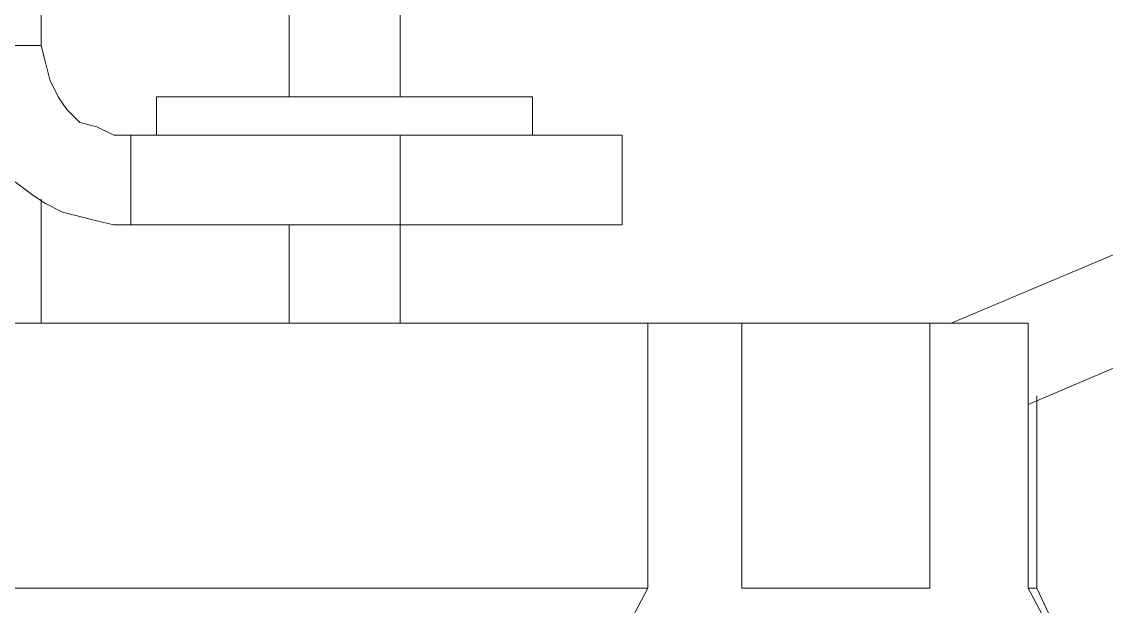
# Model space of a CAD drawing. Header units: millimetres. Extents: x 1341 to 37388, y -13954 to 1849.
# Drawn here: x 29642.7 to 29723, y 286.8 to 330.1 of the extents above; entities that cross this region are included whole.
import ezdxf

# ---------------------------------------------------------------- set-up
doc = ezdxf.new("R2010")
doc.units = ezdxf.units.MM
doc.layers.add('COMPONENTE', color=3, linetype='Continuous')

# ---------------------------------------------------------------- blocks, each defined once
blk = doc.blocks.new('TRANFORMADOR_IP00_TRAEL_VISTA_FRONT')
at = {"layer": 'COMPONENTE', "linetype": 'Continuous', "lineweight": 0}
for points in [[(5219.95, 3453.333), (5219.95, 3559.613)], [(5246.52, 3449.537), (5246.52, 3471.046)], [(5238.296, 3465.985), (5238.296, 3449.537)], [(5287.324, 3432.773), (5338.322, 3454.282)], [(5213.308, 3453.333), (5219.95, 3453.333)], [(5213.308, 3453.333), (5213.308, 3452.068), (5213.624, 3450.486), (5213.94, 3449.221), (5214.573, 3448.272), (5214.889, 3447.007), (5215.522, 3445.742), (5216.471, 3444.793), (5217.103, 3443.844), (5218.052, 3443.211), (5219.317, 3442.262), (5220.266, 3441.63), (5221.532, 3440.997), (5222.797, 3440.681), (5224.062, 3440.364), (5225.327, 3440.048), (5226.593, 3440.048)], [(5219.95, 3453.333), (5220.266, 3452.068), (5220.583, 3450.803), (5221.215, 3449.537), (5221.848, 3448.588), (5222.797, 3447.639), (5224.062, 3447.323), (5225.327, 3446.691), (5226.593, 3446.691), (5226.593, 3446.691)], [(5228.49, 3449.537), (5228.49, 3446.691)], [(5228.49, 3449.537), (5256.326, 3449.537)], [(5256.326, 3446.691), (5256.326, 3449.537)], [(5293.018, 3426.763), (5342.751, 3447.956)], [(5226.593, 3446.691), (5226.593, 3440.048)], [(5246.52, 3446.691), (5226.593, 3446.691)], [(5246.52, 3440.048), (5246.52, 3446.691)], [(5246.52, 3446.691), (5262.968, 3446.691)], [(5262.968, 3446.691), (5262.968, 3440.048)], [(5219.95, 3432.773), (5219.95, 3441.946)], [(5246.52, 3440.048), (5226.593, 3440.048)], [(5238.296, 3440.048), (5238.296, 3432.773)], [(5246.52, 3432.773), (5246.52, 3440.048)], [(5262.968, 3440.048), (5246.52, 3440.048)], [(5264.866, 3432.773), (5200.655, 3432.773)], [(5264.866, 3432.773), (5264.866, 3413.162)], [(5264.866, 3432.773), (5271.825, 3432.773)], [(5271.825, 3432.773), (5271.825, 3413.162)], [(5285.743, 3432.773), (5271.825, 3432.773)], [(5285.743, 3432.773), (5285.743, 3413.162)], [(5293.018, 3432.773), (5285.743, 3432.773)], [(5293.018, 3432.773), (5293.018, 3413.162)], [(5293.65, 3427.396), (5293.65, 3413.162)], [(5264.866, 3413.162), (5188.952, 3413.162)], [(5264.866, 3413.162), (5262.019, 3407.784)], [(5271.825, 3413.162), (5285.743, 3413.162)], [(5293.65, 3413.162), (5293.018, 3413.162)], [(5293.018, 3413.162), (5295.864, 3407.784)], [(5293.65, 3413.162), (5296.181, 3407.784)]]:
    blk.add_lwpolyline(points, dxfattribs=at)

msp = doc.modelspace()

# ---------------------------------------------------------------- block references
at = {"linetype": 'ByBlock'}
msp.add_blockref('TRANFORMADOR_IP00_TRAEL_VISTA_FRONT', (24424.173, -3124.971), dxfattribs=at)

doc.saveas('drawing.dxf')
